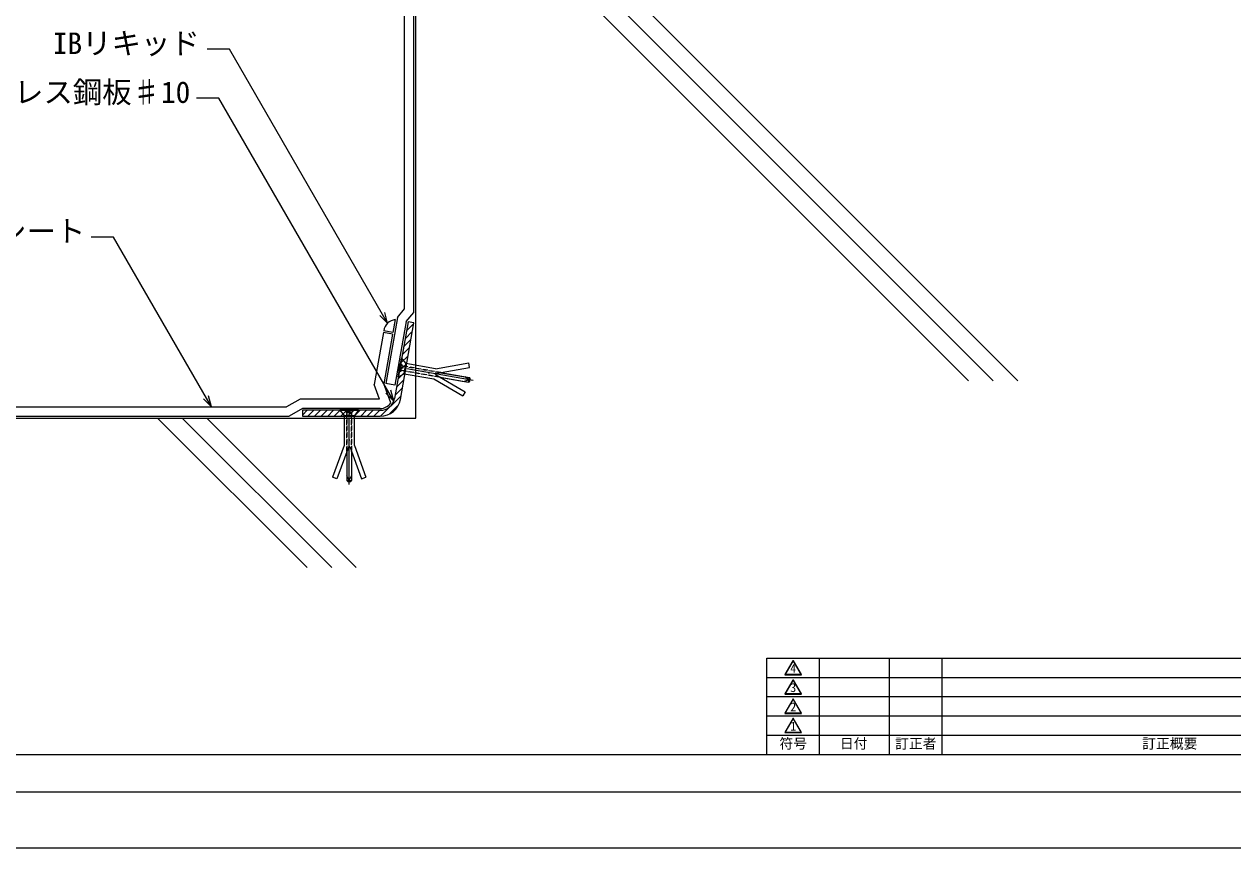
# Model space of a CAD drawing. Units: millimetres, scale not verified. Extents: x -742 to 742, y -525 to 525.
# Drawn here: x -240 to 408, y -525 to -84 of the extents above; entities that cross this region are included whole.
import ezdxf
from ezdxf.enums import TextEntityAlignment as Align

# ---------------------------------------------------------------- set-up
doc = ezdxf.new("R2010")
doc.units = ezdxf.units.MM
doc.header["$LTSCALE"] = 2
doc.linetypes.add('DASHED1', pattern=[1.8, 1.2, -0.6])
doc.linetypes.add('LONG_CHAIN', pattern=[21, 18, -1, 1, -1])
for name, color, linetype, lineweight in [('0-0_用紙枠', 134, 'Continuous', 9), ('0-1_輪郭線', 2, 'Continuous', 9), ('0-2_図面枠', 7, 'Continuous', 9), ('0-3_文字', 5, 'Continuous', 9), ('0-4_表題欄', 7, 'Continuous', 9), ('0-7_躯体', 7, 'Continuous', 9), ('0-8_IBｼｰﾄ', 7, 'Continuous', 9), ('0-9_部材(積層鋼板)', 4, 'Continuous', 9), ('0-A_IBリキッド', 7, 'Continuous', 9), ('0-B_寸法線', 7, 'Continuous', 9), ('0-C_部材(ﾋﾞｽ類)', 7, 'Continuous', 9), ('0-D_中心線', 2, 'LONG_CHAIN', 9)]:
    doc.layers.add(name, color=color, linetype=linetype, lineweight=lineweight)
doc.layers.add('0-5_0', color=7, linetype='Continuous')
doc.styles.add('ＭＳ ゴシック', font='')
doc.styles.get('ＭＳ ゴシック').set_extended_font_data('MS Gothic')

# ---------------------------------------------------------------- blocks, each defined once
blk = doc.blocks.new('囲い文字1')
at = {"layer": '0-3_文字'}
for p, q in [((-1.579, -24.663), (-1.694, -24.663)), ((-1.348, -24.263), (-1.463, -24.263)), ((-1.117, -23.863), (-1.232, -23.863)), ((-0.886, -23.463), (-1.001, -23.463)), ((-0.655, -23.063), (-0.77, -23.063)), ((-0.424, -22.663), (-0.539, -22.663)), ((-0.193, -22.263), (-0.309, -22.263)), ((0.038, -21.863), (-0.078, -21.863)), ((0.269, -21.463), (0.153, -21.463)), ((0.5, -21.063), (0.384, -21.063)), ((0.731, -20.663), (0.615, -20.663)), ((0.934, -20.263), (0.846, -20.263)), ((1.022, -20.263), (0.934, -20.263)), ((1.253, -20.663), (1.137, -20.663)), ((1.484, -21.063), (1.368, -21.063)), ((1.715, -21.463), (1.599, -21.463)), ((1.946, -21.863), (1.83, -21.863)), ((2.177, -22.263), (2.061, -22.263)), ((2.408, -22.663), (2.292, -22.663)), ((2.638, -23.063), (2.523, -23.063)), ((2.869, -23.463), (2.754, -23.463)), ((3.1, -23.863), (2.985, -23.863)), ((3.331, -24.263), (3.216, -24.263)), ((3.562, -24.663), (3.447, -24.663)), ((-2.272, -25.863), (-2.387, -25.863)), ((-2.041, -25.463), (-2.156, -25.463)), ((-1.81, -25.063), (-1.925, -25.063)), ((3.793, -25.063), (3.678, -25.063)), ((4.024, -25.463), (3.909, -25.463)), ((4.255, -25.863), (4.14, -25.863))]:
    blk.add_line(p, q, dxfattribs=at)
for points in [[(-2.329, -25.963), (0.934, -20.311), (0.934, -20.111), (-2.502, -26.063)], [(0.934, -20.311), (4.197, -25.963), (4.37, -26.063), (0.934, -20.111)], [(4.197, -25.963), (-2.329, -25.963), (-2.502, -26.063), (4.37, -26.063)]]:
    blk.add_lwpolyline(points, close=True, dxfattribs=at)
at = {"layer": '0-3_文字', "style": 'ＭＳ ゴシック'}
blk.add_text('1', height=3.651, dxfattribs=at).set_placement((-0.301, -26.315), align=Align.BOTTOM_LEFT)
blk = doc.blocks.new('U34')
at = {"layer": '0-5_0', "xscale": 2.585241, "yscale": 2.585241}
blk.add_blockref('囲い文字1', (6.246, 67.25), dxfattribs=at)
blk = doc.blocks.new('囲い文字2')
at = {"layer": '0-3_文字'}
for p, q in [((-14.384, 35.416), (-14.5, 35.416)), ((-14.153, 35.816), (-14.269, 35.816)), ((-13.922, 36.216), (-14.038, 36.216)), ((-13.691, 36.616), (-13.807, 36.616)), ((-13.488, 37.016), (-13.576, 37.016)), ((-13.4, 37.016), (-13.488, 37.016)), ((-13.169, 36.616), (-13.285, 36.616)), ((-12.938, 36.216), (-13.054, 36.216)), ((-12.707, 35.816), (-12.823, 35.816)), ((-12.477, 35.416), (-12.592, 35.416)), ((-16.694, 31.416), (-16.809, 31.416)), ((-16.463, 31.816), (-16.578, 31.816)), ((-16.232, 32.216), (-16.347, 32.216)), ((-16.001, 32.616), (-16.116, 32.616)), ((-15.77, 33.016), (-15.885, 33.016)), ((-15.539, 33.416), (-15.654, 33.416)), ((-15.308, 33.816), (-15.424, 33.816)), ((-15.077, 34.216), (-15.193, 34.216)), ((-14.846, 34.616), (-14.962, 34.616)), ((-14.615, 35.016), (-14.731, 35.016)), ((-12.246, 35.016), (-12.361, 35.016)), ((-12.015, 34.616), (-12.13, 34.616)), ((-11.784, 34.216), (-11.899, 34.216)), ((-11.553, 33.816), (-11.668, 33.816)), ((-11.322, 33.416), (-11.437, 33.416)), ((-11.091, 33.016), (-11.206, 33.016)), ((-10.86, 32.616), (-10.975, 32.616)), ((-10.629, 32.216), (-10.745, 32.216)), ((-10.398, 31.816), (-10.514, 31.816)), ((-10.167, 31.416), (-10.283, 31.416))]:
    blk.add_line(p, q, dxfattribs=at)
for points in [[(-16.751, 31.316), (-13.488, 36.968), (-13.488, 37.168), (-16.925, 31.216)], [(-13.488, 36.968), (-10.225, 31.316), (-10.052, 31.216), (-13.488, 37.168)], [(-10.225, 31.316), (-16.751, 31.316), (-16.925, 31.216), (-10.052, 31.216)]]:
    blk.add_lwpolyline(points, close=True, dxfattribs=at)
at = {"layer": '0-3_文字', "style": 'ＭＳ ゴシック'}
blk.add_text('2', height=3.651, dxfattribs=at).set_placement((-14.724, 30.963), align=Align.BOTTOM_LEFT)
blk = doc.blocks.new('U35')
at = {"layer": '0-5_0', "xscale": 2.585241, "yscale": 2.585241}
blk.add_blockref('囲い文字2', (43.53, -80.829), dxfattribs=at)
blk = doc.blocks.new('囲い文字3')
at = {"layer": '0-3_文字'}
for p, q in [((-5.042, 20.2), (-5.13, 20.2)), ((-4.954, 20.2), (-5.042, 20.2)), ((-7.786, 15.4), (-7.901, 15.4)), ((-7.555, 15.8), (-7.67, 15.8)), ((-7.324, 16.2), (-7.439, 16.2)), ((-7.093, 16.6), (-7.208, 16.6)), ((-6.862, 17), (-6.977, 17)), ((-6.631, 17.4), (-6.746, 17.4)), ((-6.4, 17.8), (-6.515, 17.8)), ((-6.169, 18.2), (-6.284, 18.2)), ((-5.938, 18.6), (-6.054, 18.6)), ((-5.707, 19), (-5.823, 19)), ((-5.476, 19.4), (-5.592, 19.4)), ((-5.245, 19.8), (-5.361, 19.8)), ((-4.723, 19.8), (-4.839, 19.8)), ((-4.492, 19.4), (-4.608, 19.4)), ((-4.261, 19), (-4.377, 19)), ((-4.03, 18.6), (-4.146, 18.6)), ((-3.799, 18.2), (-3.915, 18.2)), ((-3.568, 17.8), (-3.684, 17.8)), ((-3.337, 17.4), (-3.453, 17.4)), ((-3.107, 17), (-3.222, 17)), ((-2.876, 16.6), (-2.991, 16.6)), ((-2.645, 16.2), (-2.76, 16.2)), ((-2.414, 15.8), (-2.529, 15.8)), ((-2.183, 15.4), (-2.298, 15.4)), ((-8.247, 14.6), (-8.363, 14.6)), ((-8.017, 15), (-8.132, 15)), ((-1.952, 15), (-2.067, 15)), ((-1.721, 14.6), (-1.836, 14.6))]:
    blk.add_line(p, q, dxfattribs=at)
for points in [[(-8.305, 14.5), (-5.042, 20.152), (-5.042, 20.352), (-8.478, 14.4)], [(-5.042, 20.152), (-1.779, 14.5), (-1.605, 14.4), (-5.042, 20.352)], [(-1.779, 14.5), (-8.305, 14.5), (-8.478, 14.4), (-1.605, 14.4)]]:
    blk.add_lwpolyline(points, close=True, dxfattribs=at)
at = {"layer": '0-3_文字', "style": 'ＭＳ ゴシック'}
blk.add_text('3', height=3.651, dxfattribs=at).set_placement((-6.277, 14.147), align=Align.BOTTOM_LEFT)
blk = doc.blocks.new('U36')
at = {"layer": '0-5_0', "xscale": 2.585241, "yscale": 2.585241}
blk.add_blockref('囲い文字3', (21.695, -37.356), dxfattribs=at)
blk = doc.blocks.new('囲い文字4')
at = {"layer": '0-3_文字'}
for p, q in [((-6.327, 15.176), (-6.442, 15.176)), ((-6.096, 15.576), (-6.211, 15.576)), ((-5.865, 15.976), (-5.981, 15.976)), ((-5.662, 16.376), (-5.75, 16.376)), ((-5.574, 16.376), (-5.662, 16.376)), ((-5.343, 15.976), (-5.458, 15.976)), ((-5.112, 15.576), (-5.227, 15.576)), ((-4.881, 15.176), (-4.997, 15.176)), ((-8.867, 10.776), (-8.983, 10.776)), ((-8.636, 11.176), (-8.752, 11.176)), ((-8.405, 11.576), (-8.521, 11.576)), ((-8.174, 11.976), (-8.29, 11.976)), ((-7.944, 12.376), (-8.059, 12.376)), ((-7.713, 12.776), (-7.828, 12.776)), ((-7.482, 13.176), (-7.597, 13.176)), ((-7.251, 13.576), (-7.366, 13.576)), ((-7.02, 13.976), (-7.135, 13.976)), ((-6.789, 14.376), (-6.904, 14.376)), ((-6.558, 14.776), (-6.673, 14.776)), ((-4.65, 14.776), (-4.766, 14.776)), ((-4.419, 14.376), (-4.535, 14.376)), ((-4.188, 13.976), (-4.304, 13.976)), ((-3.957, 13.576), (-4.073, 13.576)), ((-3.726, 13.176), (-3.842, 13.176)), ((-3.495, 12.776), (-3.611, 12.776)), ((-3.264, 12.376), (-3.38, 12.376)), ((-3.034, 11.976), (-3.149, 11.976)), ((-2.803, 11.576), (-2.918, 11.576)), ((-2.572, 11.176), (-2.687, 11.176)), ((-2.341, 10.776), (-2.456, 10.776))]:
    blk.add_line(p, q, dxfattribs=at)
for points in [[(-8.925, 10.676), (-5.662, 16.328), (-5.662, 16.528), (-9.098, 10.576)], [(-5.662, 16.328), (-2.398, 10.676), (-2.225, 10.576), (-5.662, 16.528)], [(-2.398, 10.676), (-8.925, 10.676), (-9.098, 10.576), (-2.225, 10.576)]]:
    blk.add_lwpolyline(points, close=True, dxfattribs=at)
at = {"layer": '0-3_文字', "style": 'ＭＳ ゴシック'}
blk.add_text('4', height=3.651, dxfattribs=at).set_placement((-6.897, 10.323), align=Align.BOTTOM_LEFT)
blk = doc.blocks.new('U37')
at = {"layer": '0-5_0', "xscale": 2.585241, "yscale": 2.585241}
blk.add_blockref('囲い文字4', (23.297, -27.47), dxfattribs=at)
blk = doc.blocks.new('T17')
at = {"layer": '0-4_表題欄'}
for p, q in [((0, 103.125), (675, 103.125)), ((0, 0), (0, 103.125)), ((56.25, 0), (56.25, 103.125)), ((131.25, 0), (131.25, 103.125)), ((187.5, 0), (187.5, 103.125)), ((675, 0), (675, 103.125)), ((0, 82.5), (675, 82.5)), ((0, 61.875), (675, 61.875)), ((0, 41.25), (675, 41.25)), ((0, 20.625), (675, 20.625)), ((0, 0), (675, 0))]:
    blk.add_line(p, q, dxfattribs=at)
for name, p in [('U37', (19.465, 85.312)), ('U36', (19.465, 64.688)), ('U35', (19.465, 44.062)), ('U34', (19.465, 23.438))]:
    blk.add_blockref(name, p, dxfattribs=at)
at = {"layer": '0-4_表題欄', "style": 'ＭＳ ゴシック'}
for s, p in [('符号', (13.421, 2.926)), ('日付', (78.129, 3.033)), ('訂正者', (137.359, 2.955)), ('訂正概要', (401.921, 2.983))]:
    blk.add_text(s, height=10.82, dxfattribs=at).set_placement(p, align=Align.BOTTOM_LEFT)

msp = doc.modelspace()

# ---------------------------------------------------------------- linework, layer by layer
at = {"layer": '0-0_用紙枠'}
msp.add_lwpolyline([(-742.5, -525), (742.5, -525), (742.5, 525), (-742.5, 525)], close=True, dxfattribs=at)
at = {"layer": '0-1_輪郭線'}
msp.add_lwpolyline([(-692.5, -475), (692.5, -475), (692.5, 475), (-692.5, 475)], close=True, dxfattribs=at)
at = {"layer": '0-2_図面枠'}
msp.add_lwpolyline([(-712.5, -495), (712.5, -495), (712.5, 495), (-712.5, 495)], close=True, dxfattribs=at)
at = {"layer": '0-7_躯体'}
for p, q in [((266.03, -275), (36.03, -45)), ((279.23, -275), (49.229, -45)), ((292.429, -275), (62.429, -45)), ((-88.144, -375), (-168.145, -295)), ((-74.945, -375), (-154.945, -295)), ((-61.746, -375), (-141.746, -295))]:
    msp.add_line(p, q, dxfattribs=at)
msp.add_lwpolyline([(-279.945, -295), (-29.945, -295), (-29.945, -45), (320.055, -45), (320.055, 205)], dxfattribs=at)
at = {"layer": '0-8_IBｼｰﾄ'}
for p, q in [((-30.945, -238.379), (-30.945, -58.05)), ((-35.945, -236.559), (-35.945, -59.39)), ((-39.725, -241.063), (-35.945, -236.559)), ((-35.033, -243.251), (-30.945, -238.379)), ((-39.725, -241.063), (-45.975, -276.507)), ((-35.033, -243.251), (-41.05, -277.376)), ((-47.255, -249.219), (-52.163, -277.049)), ((-42.331, -250.088), (-47.255, -249.219)), ((-42.331, -250.088), (-47.006, -276.598)), ((-49.329, -284.833), (-52.163, -277.049)), ((-43.285, -286.821), (-47.006, -276.598)), ((-41.05, -277.376), (-45.975, -276.507)), ((-279.945, -289), (-99.105, -289)), ((-91.888, -284.833), (-99.105, -289)), ((-90.548, -289.833), (-97.765, -294)), ((-49.329, -284.833), (-91.888, -284.833)), ((-48.897, -289.833), (-90.548, -289.833)), ((-279.945, -294), (-97.765, -294))]:
    msp.add_line(p, q, dxfattribs=at)
msp.add_arc((-48.897, -283.1), 6.733, 270, 326.45736, dxfattribs=at)
at = {"layer": '0-9_部材(積層鋼板)'}
for p, q in [((-34.91, -248.313), (-31.007, -244.409)), ((-34.154, -244.02), (-33.632, -243.498)), ((-35.667, -252.605), (-31.763, -248.701)), ((-37.181, -261.19), (-33.277, -257.286)), ((-36.424, -256.897), (-32.52, -252.994)), ((-37.938, -265.482), (-34.034, -261.578)), ((-39.452, -274.067), (-35.548, -270.163)), ((-40.209, -278.359), (-36.305, -274.456)), ((-48.741, -293.963), (-37.818, -283.04)), ((-40.965, -282.652), (-37.062, -278.748)), ((-90.548, -293.344), (-88.038, -290.833)), ((-87.669, -294), (-84.502, -290.833)), ((-84.133, -294), (-80.967, -290.833)), ((-80.598, -294), (-77.431, -290.833)), ((-77.062, -294), (-73.896, -290.833)), ((-73.527, -294), (-70.36, -290.833)), ((-69.991, -294), (-66.825, -290.833)), ((-66.456, -294), (-63.289, -290.833)), ((-62.92, -294), (-59.753, -290.833)), ((-59.385, -294), (-56.218, -290.833)), ((-55.849, -294), (-52.682, -290.833)), ((-52.314, -294), (-49.147, -290.833)), ((-44.107, -292.865), (-39.625, -288.382))]:
    msp.add_line(p, q, dxfattribs=at)
at = {"layer": '0-9_部材(積層鋼板)', "color": 7}
for points in [[(-38.163, -284.993), (-30.93, -243.975), (-34.049, -243.425), (-41.281, -284.443)], [(-48.897, -290.833), (-90.548, -290.833), (-90.548, -294), (-48.897, -294)]]:
    msp.add_lwpolyline(points, dxfattribs=at)
at = {"layer": '0-9_部材(積層鋼板)'}
msp.add_lwpolyline([(-38.695, -269.775), (-37.179, -268.258), (-34.791, -265.871)], dxfattribs=at)
at = {"layer": '0-9_部材(積層鋼板)', "color": 7}
for radius in [7.733, 10.9]:
    msp.add_arc((-48.897, -283.1), radius, 270, 350, dxfattribs=at)
at = {"layer": '0-A_IBリキッド'}
for p, q in [((-40.942, -242.209), (-42.158, -249.103)), ((-42.158, -249.103), (-47.082, -248.235))]:
    msp.add_line(p, q, dxfattribs=at)
msp.add_arc((-39.794, -249.52), 7.4, 98.92464, 170, dxfattribs=at)
at = {"layer": '0-B_寸法線'}
for points in [[(-44.977, -244.238), (-129.666, -97.551), (-141.666, -97.551)], [(-41.689, -285.901), (-135.342, -123.686), (-147.342, -123.686)], [(-139.359, -288.919), (-191.799, -198.09), (-203.799, -198.09)], [(-49.22, -239.995), (-44.977, -244.238), (-46.53, -238.443)], [(-143.601, -284.676), (-139.359, -288.919), (-140.912, -283.124)], [(-45.931, -281.658), (-41.689, -285.901), (-43.242, -280.105)]]:
    msp.add_lwpolyline(points, dxfattribs=at)
at = {"layer": '0-C_部材(ﾋﾞｽ類)'}
for p, q in [((-39.258, -272.969), (-37.522, -263.121)), ((-37.522, -263.121), (-35.242, -265.807)), ((-38.505, -266.197), (-39.13, -269.742)), ((-38.884, -269.786), (-39.13, -269.742)), ((-38.259, -266.24), (-38.505, -266.197)), ((-36.197, -271.224), (-35.242, -265.807)), ((-19.303, -268.618), (-35.242, -265.807)), ((-19.389, -271.649), (-3.387, -280.888)), ((-19.303, -268.618), (-1.539, -265.486)), ((-19.303, -271.157), (-1.105, -267.948)), ((-16.567, -270.674), (-3.608, -272.959)), ((-16.423, -270.649), (-1.183, -273.336)), ((-1.105, -267.948), (-1.539, -265.486)), ((-39.258, -272.969), (-39.439, -272.937)), ((-20.258, -274.034), (-4.637, -283.053)), ((-16.984, -273.038), (-4.025, -275.323)), ((-16.857, -273.111), (-1.617, -275.798)), ((-1.4, -274.567), (-4.025, -275.323)), ((-1.4, -274.567), (-3.608, -272.959)), ((-1.617, -275.798), (-1.183, -273.336)), ((-1.617, -275.798), (-1.038, -275.443)), ((-0.76, -273.868), (-1.183, -273.336)), ((-1.038, -275.443), (-0.76, -273.868)), ((-3.387, -280.888), (-4.637, -283.053)), ((-70.548, -290.833), (-70.548, -290.649)), ((-70.548, -290.833), (-60.548, -290.833)), ((-63.748, -290.399), (-67.348, -290.399)), ((-67.348, -290.649), (-67.348, -290.399)), ((-63.748, -290.649), (-63.748, -290.399)), ((-60.548, -290.833), (-62.798, -293.545)), ((-68.298, -293.545), (-62.798, -293.545)), ((-62.798, -309.73), (-62.798, -293.545)), ((-68.298, -309.73), (-74.467, -326.68)), ((-65.798, -310.171), (-72.118, -327.535)), ((-65.298, -310.171), (-58.978, -327.535)), ((-62.798, -309.73), (-56.629, -326.68)), ((-66.798, -312.918), (-66.798, -328.393)), ((-66.748, -312.781), (-66.748, -325.94)), ((-64.348, -312.781), (-64.348, -325.94)), ((-64.298, -312.918), (-64.298, -328.393)), ((-72.118, -327.535), (-74.467, -326.68)), ((-66.798, -328.393), (-64.298, -328.393)), ((-66.798, -328.393), (-66.348, -328.902)), ((-65.548, -328.393), (-66.748, -325.94)), ((-66.348, -328.902), (-64.748, -328.902)), ((-65.548, -328.393), (-64.348, -325.94)), ((-64.748, -328.902), (-64.298, -328.393)), ((-58.978, -327.535), (-56.629, -326.68))]:
    msp.add_line(p, q, dxfattribs=at)
at = {"layer": '0-C_部材(ﾋﾞｽ類)', "color": 134, "linetype": 'DASHED1'}
for p, q in [((-38.909, -269.928), (-38.098, -270.071)), ((-38.884, -269.786), (-38.319, -269.885)), ((-38.319, -269.885), (-37.694, -266.34)), ((-37.649, -269.394), (-38.319, -269.885)), ((-38.233, -266.097), (-37.423, -266.24)), ((-37.649, -269.394), (-37.233, -267.03)), ((-37.649, -269.394), (-16.984, -273.038)), ((-37.233, -267.03), (-16.567, -270.674)), ((-67.493, -290.649), (-67.493, -291.473)), ((-67.348, -290.649), (-67.348, -291.222)), ((-67.348, -291.222), (-63.748, -291.222)), ((-66.748, -291.797), (-67.348, -291.222)), ((-63.603, -290.649), (-63.603, -291.473)), ((-66.748, -291.797), (-64.348, -291.797)), ((-66.748, -291.797), (-66.748, -312.781)), ((-64.348, -291.797), (-64.348, -312.781))]:
    msp.add_line(p, q, dxfattribs=at)
at = {"layer": '0-C_部材(ﾋﾞｽ類)', "color": 4}
for p, q in [((-22.836, -271.041), (-22.749, -270.549)), ((-19.389, -271.649), (-19.303, -271.157)), ((-65.798, -306.671), (-65.298, -306.671)), ((-65.798, -310.171), (-65.298, -310.171))]:
    msp.add_line(p, q, dxfattribs=at)
at = {"layer": '0-C_部材(ﾋﾞｽ類)'}
for points in [[(-37.522, -263.121), (-37.703, -263.089), (-39.439, -272.937)], [(-39.258, -272.969), (-36.197, -271.224), (-20.258, -274.034)], [(-60.548, -290.833), (-60.548, -290.649), (-70.548, -290.649)], [(-70.548, -290.833), (-68.298, -293.545), (-68.298, -309.73)]]:
    msp.add_lwpolyline(points, dxfattribs=at)
at = {"layer": '0-C_部材(ﾋﾞｽ類)', "color": 134, "linetype": 'DASHED1'}
for points in [[(-37.233, -267.03), (-37.694, -266.34), (-38.259, -266.24)], [(-16.857, -273.111), (-37.37, -269.494), (-38.098, -270.071)], [(-16.423, -270.649), (-36.936, -267.032), (-37.423, -266.24)], [(-64.348, -291.797), (-63.748, -291.222), (-63.748, -290.649)], [(-66.798, -312.918), (-66.798, -292.089), (-67.493, -291.473)], [(-64.298, -312.918), (-64.298, -292.089), (-63.603, -291.473)]]:
    msp.add_lwpolyline(points, dxfattribs=at)
at = {"layer": '0-D_中心線'}
for p, q in [((0.761, -274.948), (-40.404, -267.69)), ((-65.548, -330.588), (-65.548, -288.788))]:
    msp.add_line(p, q, dxfattribs=at)

# ---------------------------------------------------------------- block references
at = {"layer": '0-4_表題欄', "xscale": 0.5, "yscale": 0.5}
msp.add_blockref('T17', (158.125, -475), dxfattribs=at)

# ---------------------------------------------------------------- texts
at = {"layer": '0-3_文字', "color": 7, "style": 'ＭＳ ゴシック'}
for s, p in [('IBリキッド', (-224.236, -103.61)), ('IBステンレス鋼板♯10', (-307.941, -129.745)), ('サンタックIB-HWC STシート', (-403.412, -204.149))]:
    msp.add_text(s, height=11.54, dxfattribs=at).set_placement(p, align=Align.BOTTOM_LEFT)

doc.saveas('drawing.dxf')
